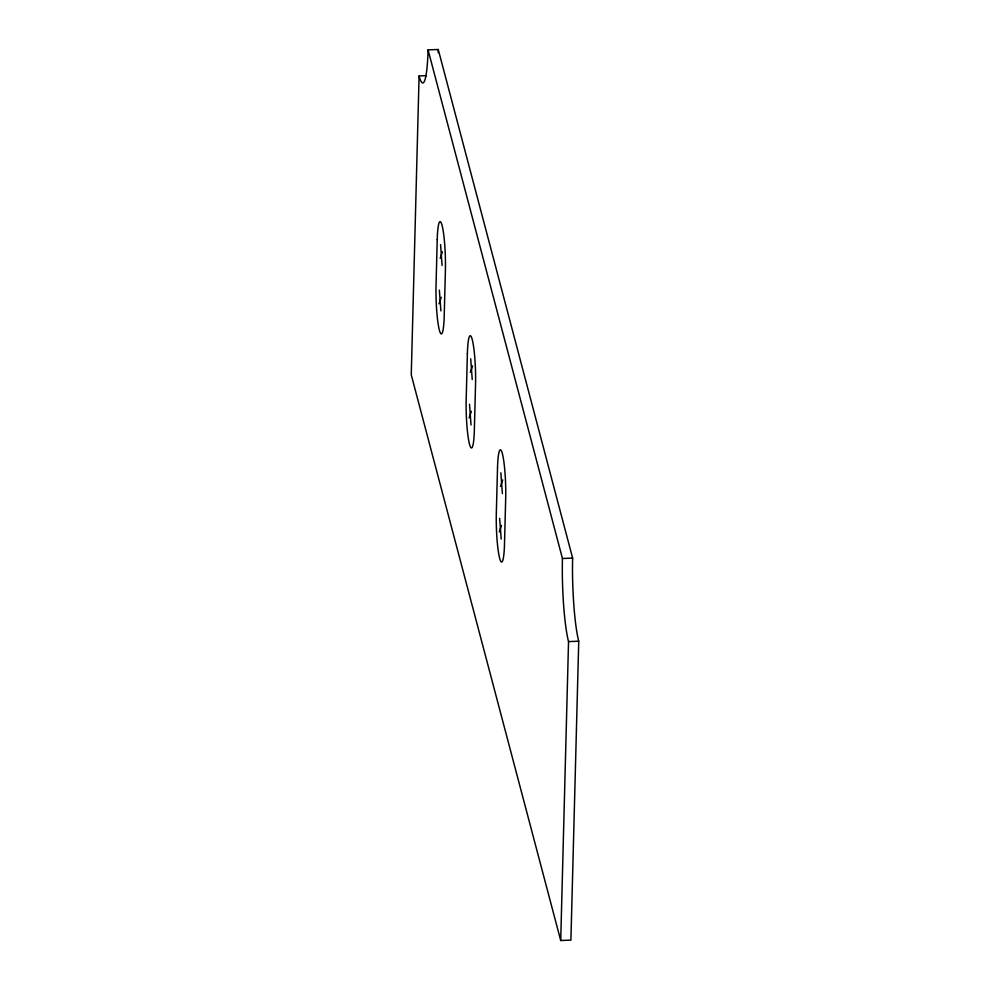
<?xml version="1.0" encoding="UTF-8"?>
<svg xmlns="http://www.w3.org/2000/svg" width="990" height="990" viewBox="0 0 990 990"><rect width="100%" height="100%" fill="white"/><g stroke="black" fill="none" stroke-linecap="round" stroke-linejoin="round"><path stroke-width="1.49" d="M419.092 75.933L411.258 374.851L560.711 940.5L570.908 940.129L578.742 641.211A61.627 7.338 87.9 0 1 572.628 558.1L438.248 49.5L428.064 49.871A61.627 7.338 87.9 0 1 419.092 75.933L426.381 75.673M560.711 940.5L568.545 641.582A61.627 7.338 87.9 0 1 562.444 558.484L428.064 49.871M440.204 258.303L442.443 251.782M439.003 303.781L441.255 297.272M470.337 372.376L472.589 365.867M469.149 417.867L471.389 411.345M500.482 486.461L502.722 479.94M499.294 531.939L501.534 525.43M562.444 558.484L572.628 558.1M568.545 641.582L578.742 641.211M500.841 472.812L502.363 493.589M499.653 518.302L501.175 539.08M470.696 358.739L472.23 379.517M469.507 404.217L471.03 424.995M440.562 244.654L442.085 265.431M439.362 290.144L440.897 310.91M438.248 49.5A61.627 7.338 87.9 0 1 438.149 52.693M437.233 239.592L436.046 285.083A33.375 3.972 87.9 0 0 439.35 330.091A33.375 3.972 87.9 0 0 444.213 315.971L445.401 270.493A33.375 3.972 87.9 0 0 442.097 225.472A33.375 3.972 87.9 0 0 437.233 239.592M467.379 353.678L466.191 399.156A33.375 3.972 87.9 0 0 469.495 444.176A33.375 3.972 87.9 0 0 474.346 430.056L475.546 384.565A33.375 3.972 87.9 0 0 472.242 339.558A33.375 3.972 87.9 0 0 467.379 353.678M497.525 467.75L496.324 513.241A33.375 3.972 87.9 0 0 499.641 558.249A33.375 3.972 87.9 0 0 504.492 544.141L505.68 498.651A33.375 3.972 87.9 0 0 502.375 453.643A33.375 3.972 87.9 0 0 497.525 467.75"/></g></svg>
